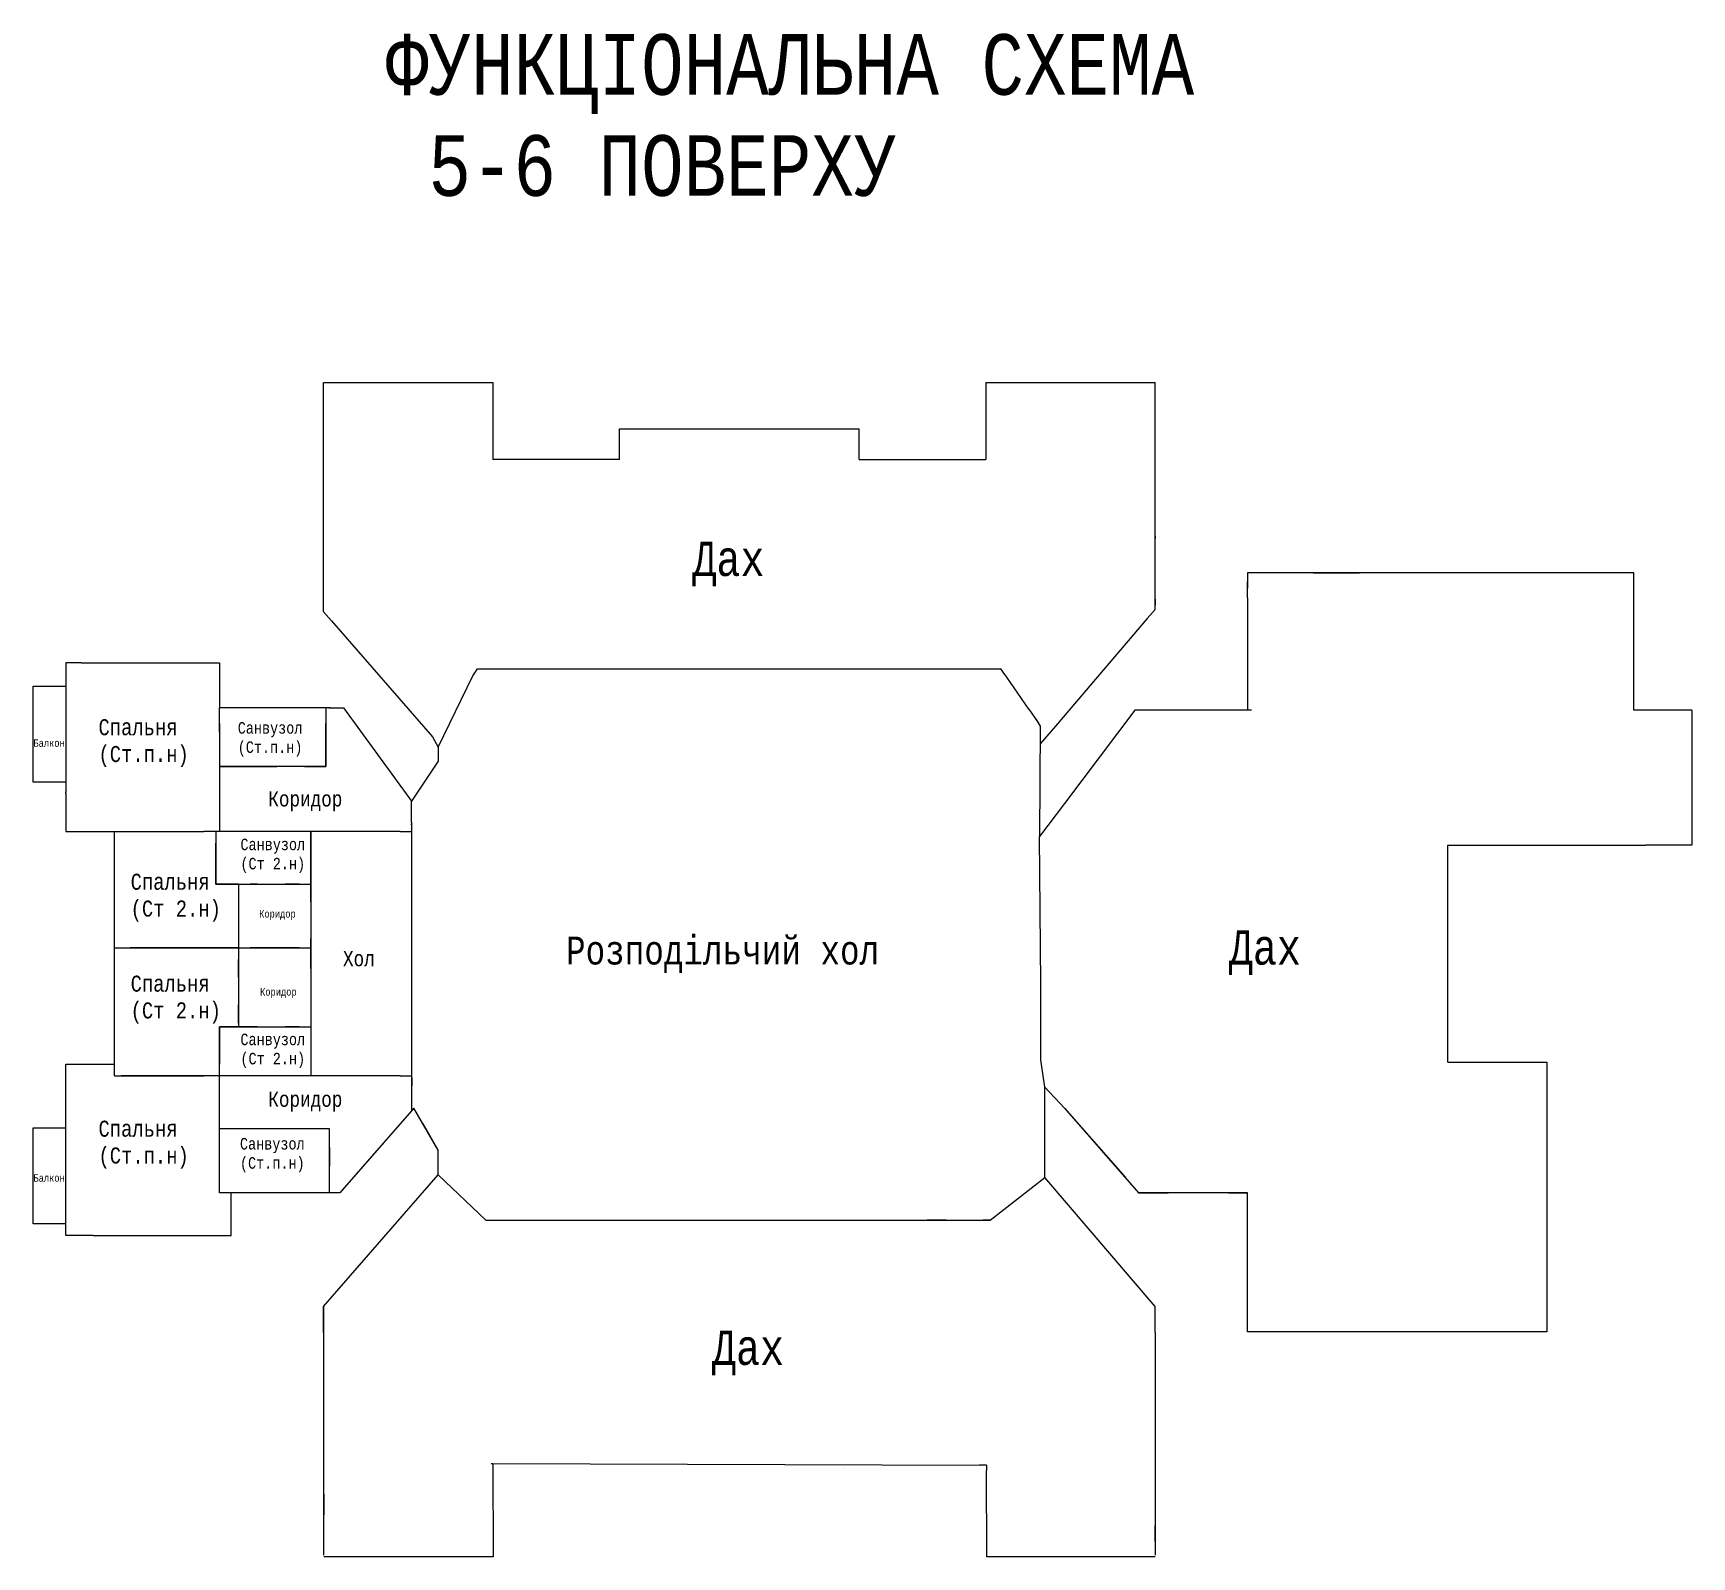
# Model space of a CAD drawing. Header units: millimetres. Extents: x -689206 to 4969298, y -1019800 to 703299.
# Drawn here: x 1570532 to 1624733, y -662971 to -613178 of the extents above; entities that cross this region are included whole.
import ezdxf

# ---------------------------------------------------------------- set-up
doc = ezdxf.new("R2010")
doc.units = ezdxf.units.MM
doc.linetypes.add('JIS_02_4.0', pattern=[5.5, 4, -1.5])
for name, color, linetype, lineweight in [('б', 231, 'Continuous', 30), ('БАЛКОН', 7, 'Continuous', 20), ('Відомість заповнення дверних та віконних прорізів', 7, 'Continuous', 5), ('несущие', 7, 'Continuous', 30), ('ПЕРЕГОРОДКИ', 252, 'Continuous', 9), ('РАЗМЕРЫ', 7, 'Continuous', 9), ('сваи', 7, 'JIS_02_4.0', 30), ('стены', 7, 'Continuous', 20)]:
    doc.layers.add(name, color=color, linetype=linetype, lineweight=lineweight)
doc.styles.add('Аннотативный', font='isocteur.ttf', dxfattribs={"width": 0.7, "height": 250})

msp = doc.modelspace()

# ---------------------------------------------------------------- linework, layer by layer
at = {"layer": 'б', "color": 18, "linetype": 'ByBlock', "lineweight": 13, "true_color": 0x000000}
for p, q in [((1570532.4, -637658.6), (1570532.4, -634518.6)), ((1570532.4, -652091.5), (1570532.4, -648951.5))]:
    msp.add_line(p, q, dxfattribs=at)
at = {"layer": 'БАЛКОН', "lineweight": 13}
for p, q in [((1570532.4, -634518.6), (1571602.4, -634518.6)), ((1571602.4, -637658.6), (1570532.4, -637658.6)), ((1570532.4, -648951.5), (1571602.4, -648951.5)), ((1571602.4, -652091.5), (1570532.4, -652091.5))]:
    msp.add_line(p, q, dxfattribs=at)
at = {"layer": 'несущие', "color": 18, "linetype": 'ByBlock', "lineweight": 13, "true_color": 0x000000}
for p, q in [((1580021.7, -624598.8), (1585549.8, -624598.8)), ((1603586.6, -650384.7), (1603588.5, -647627.2))]:
    msp.add_line(p, q, dxfattribs=at)
at = {"layer": 'несущие', "color": 0, "lineweight": 13}
for p, q in [((1610211.1, -630808.8), (1610211.1, -631318.8)), ((1622841.7, -630808.8), (1610211.1, -630808.8)), ((1622841.7, -635298.8), (1622841.7, -630808.8)), ((1610211.1, -631629.8), (1610211.1, -631108.8)), ((1584898.5, -634175), (1585056.4, -633946.2)), ((1585056.4, -633946.2), (1585151.8, -633946.2)), ((1585541.8, -633946.2), (1588041.8, -633946.2)), ((1588421.8, -633946.2), (1588500.6, -633946.2)), ((1589700.6, -633946.2), (1589821.8, -633946.2)), ((1590201.8, -633946.2), (1590330.3, -633946.2)), ((1591530.3, -633946.2), (1591611.8, -633946.2)), ((1591731.8, -633946.2), (1593231.8, -633946.2)), ((1593606.8, -633946.2), (1595486.8, -633946.2)), ((1595606.8, -633946.2), (1595741.6, -633946.2)), ((1596941.6, -633946.2), (1597011.8, -633946.2)), ((1597391.8, -633946.2), (1597477.2, -633946.2)), ((1598377.2, -633946.2), (1598791.8, -633946.2)), ((1599171.8, -633946.2), (1601591.2, -633946.2)), ((1601591.2, -633946.2), (1601671.8, -633946.2)), ((1601791.8, -633946.2), (1601891.8, -633946.2)), ((1601891.8, -633946.2), (1602157.2, -633946.2)), ((1602288.3, -634136.2), (1602157.2, -633946.2)), ((1602347.3, -634222.3), (1602288.3, -634136.2)), ((1583771.7, -636509.7), (1584898.5, -634175)), ((1603067.9, -635266.9), (1602347.3, -634222.3)), ((1576622.4, -636021.6), (1576622.4, -635228.8)), ((1580234.4, -635231.2), (1580232.5, -635228.8)), ((1603067.9, -635266.9), (1603068.4, -635266.5)), ((1606537.2, -635298.8), (1604238.8, -638350)), ((1610211.2, -635298.8), (1606537.2, -635298.8)), ((1610341.2, -635298.8), (1606537.2, -635298.8)), ((1624733.3, -635298.8), (1622841.7, -635298.8)), ((1571602.4, -638030.2), (1571602.4, -637970.2)), ((1585549.8, -659920.8), (1601461, -659970.6))]:
    msp.add_line(p, q, dxfattribs=at)
at = {"layer": 'несущие', "lineweight": 13}
for p, q in [((1572492.4, -652470.8), (1571602.4, -652470.8)), ((1572492.4, -652470.8), (1577002.4, -652470.8)), ((1610211.2, -655620.8), (1610211.2, -655022.2)), ((1607191.9, -662410.8), (1607191.9, -662920.8))]:
    msp.add_line(p, q, dxfattribs=at)
at = {"layer": 'несущие', "linetype": 'ByBlock', "lineweight": 13}
msp.add_line((1601681.1, -659970.8), (1601461, -659970.6), dxfattribs=at)
at = {"layer": 'ПЕРЕГОРОДКИ', "color": 18, "linetype": 'ByBlock', "lineweight": 13, "true_color": 0x000000}
msp.add_line((1585559.2, -662970.8), (1585029.2, -662970.8), dxfattribs=at)
at = {"layer": 'РАЗМЕРЫ', "linetype": 'ByBlock', "lineweight": 13, "ltscale": 35}
for p, q in [((1589691.8, -627106.8), (1589691.8, -626106.8)), ((1580092.4, -635228.8), (1580092.4, -637138.8)), ((1580197.1, -635228.8), (1580677.5, -635228.8)), ((1580677.5, -635228.8), (1582900.4, -638270.8)), ((1580092.4, -637138.8), (1576622.4, -637138.8)), ((1576622.4, -637138.8), (1576622.4, -639268.8)), ((1582900.4, -638958.8), (1582900.4, -638270.8)), ((1576501.7, -639268.8), (1576501.7, -640988.8)), ((1582901.7, -647248.8), (1582901.7, -639268.8)), ((1616762, -643936.8), (1616762, -639716.8)), ((1616762, -639716.8), (1617062, -639716.8)), ((1576501.7, -640988.8), (1579601.7, -640988.8)), ((1576622.4, -647248.8), (1576622.4, -645648.8)), ((1576622.4, -645648.8), (1579601.7, -645648.8)), ((1603588.5, -647627.2), (1603459.1, -646723.9)), ((1576622.4, -647248.8), (1573406.7, -647248.8)), ((1576622.4, -648976), (1580209.8, -648976)), ((1580209.8, -648976), (1580209.8, -651076)), ((1583771.7, -650485.8), (1585325.1, -651970.7)), ((1601801.8, -651970.7), (1603586.6, -650576.6)), ((1585325.1, -651970.7), (1601801.8, -651970.7)), ((1585502.5, -659920.8), (1585549.8, -659920.8))]:
    msp.add_line(p, q, dxfattribs=at)
at = {"layer": 'РАЗМЕРЫ', "lineweight": 13}
for p, q in [((1580021.7, -632090.7), (1580021.7, -629797.1)), ((1580276.7, -632383.5), (1580021.7, -632090.7)), ((1606936.9, -632308.4), (1607191.9, -632009.7)), ((1583577.3, -636172.9), (1583771.7, -636509.7)), ((1603936.9, -635823.3), (1603441.9, -636403.3)), ((1582974.8, -648305.5), (1580557.4, -651076)), ((1604238.8, -648303.5), (1606656.2, -651073.9)), ((1607620.4, -651073.9), (1606656.2, -651073.9)), ((1610211.2, -651073.9), (1607620.4, -651073.9))]:
    msp.add_line(p, q, dxfattribs=at)
at = {"layer": 'РАЗМЕРЫ', "lineweight": 13, "ltscale": 150}
for p, q in [((1612369, -630808.8), (1613869, -630808.8)), ((1585056.4, -633946.2), (1602157.2, -633946.2))]:
    msp.add_line(p, q, dxfattribs=at)
at = {"layer": 'РАЗМЕРЫ', "linetype": 'ByBlock', "lineweight": 13}
for p, q in [((1580092.4, -637138.8), (1580092.4, -635738.8)), ((1576622.4, -637138.8), (1578494.3, -637138.8)), ((1576622.4, -637138.8), (1578494.3, -637138.8)), ((1579394.3, -637138.8), (1580092.4, -637138.8)), ((1604238.8, -638350), (1603422.2, -639434)), ((1582521.7, -639268.8), (1582901.7, -639268.8)), ((1603459.1, -646723.9), (1603460.9, -644245.2)), ((1576622.4, -651076), (1576622.4, -647248.8)), ((1582521.7, -647248.8), (1582901.7, -647248.8)), ((1604238.8, -648303.5), (1603588.5, -647627.2)), ((1576622.4, -648976), (1578494.3, -648976)), ((1576622.4, -648976), (1578494.3, -648976)), ((1576622.4, -650496), (1576622.4, -649096)), ((1579394.3, -648976), (1579918.9, -648976)), ((1579394.3, -648976), (1580209.8, -648976)), ((1580209.8, -648976), (1580211.7, -650205.5)), ((1600371.8, -651970.7), (1599741.5, -651970.7)), ((1601801.8, -651970.7), (1601571.8, -651970.7)), ((1601571.8, -651970.7), (1601664.6, -651970.7))]:
    msp.add_line(p, q, dxfattribs=at)
at = {"layer": 'РАЗМЕРЫ', "color": 7, "lineweight": 13, "true_color": 0xffffff}
msp.add_line((1597008.2, -660094), (1597008.6, -660094), dxfattribs=at)
at = {"layer": 'сваи', "linetype": 'ByBlock', "lineweight": 13, "ltscale": 35}
msp.add_line((1582900.4, -639008.8), (1582899.2, -648392.2), dxfattribs=at)
at = {"layer": 'стены', "lineweight": 13}
for p, q in [((1580021.7, -629797.1), (1580021.7, -624598.8)), ((1585549.8, -624598.8), (1585549.8, -627106.8)), ((1601663.8, -624598.8), (1601663.8, -627106.8)), ((1601663.8, -624598.8), (1607191.9, -624598.8)), ((1607191.9, -625377.5), (1607191.9, -624598.8)), ((1607191.9, -629694.9), (1607191.9, -625106.8)), ((1589691.8, -626106.8), (1597257.1, -626106.8)), ((1597161.8, -626106.8), (1597521.8, -626106.8)), ((1597521.8, -627106.8), (1597521.8, -626106.8)), ((1597521.8, -627106.8), (1601663.8, -627106.8)), ((1607191.9, -629616.8), (1607191.9, -629694.9)), ((1607191.9, -632009.7), (1607191.9, -629694.9)), ((1607191.9, -631674.9), (1607191.9, -631866.3)), ((1610211.1, -631629.8), (1610211.1, -633826.8)), ((1580276.7, -632383.5), (1583577.3, -636172.9)), ((1606936.9, -632308.4), (1603936.9, -635823.3)), ((1572112.4, -633758.8), (1571602.4, -633758.8)), ((1571602.4, -633758.8), (1571602.4, -637970.2)), ((1572112.4, -633758.8), (1575797.4, -633758.8)), ((1575797.4, -633758.8), (1576622.4, -633758.8)), ((1576622.4, -633758.8), (1576622.4, -635228.8)), ((1610211.1, -633826.8), (1610211.2, -635298.8)), ((1580232.5, -635228.8), (1576622.4, -635228.8)), ((1576622.4, -635738.8), (1576622.4, -636021.6)), ((1603068.4, -635266.5), (1603386.6, -635727.6)), ((1603306, -635608.8), (1603440.5, -635822.6)), ((1624733.3, -635298.8), (1624733.3, -639716.8)), ((1576622.4, -636021.6), (1576622.4, -637138.8)), ((1603440.5, -635822.6), (1603422.2, -639434)), ((1583771.7, -636509.7), (1583771.7, -636971.7)), ((1571602.4, -636878), (1571602.4, -637970.2)), ((1583771.7, -636971.7), (1582900.4, -638270.8)), ((1571602.4, -638000.2), (1571602.4, -639268.8)), ((1582899, -639058.8), (1582901.7, -638958.8)), ((1571602.4, -639268.8), (1575313.5, -639268.8)), ((1573191.7, -647248.8), (1573191.7, -639268.8)), ((1575314.7, -639268.8), (1576112.4, -639268.8)), ((1581636.7, -639268.8), (1576112.4, -639268.8)), ((1580436.7, -639268.8), (1579601.7, -639268.8)), ((1579601.7, -641568.8), (1579601.7, -639268.8)), ((1579601.7, -639268.8), (1579601.7, -647248.8)), ((1582521.7, -639268.8), (1581636.7, -639268.8)), ((1603460.9, -644245.2), (1603422.2, -639434)), ((1576501.7, -640988.8), (1576501.7, -639648.8)), ((1576622.4, -639648.8), (1576621.7, -639648.8)), ((1576622.4, -639648.8), (1576621.7, -639648.8)), ((1617062, -639716.8), (1619994.1, -639716.8)), ((1619994.1, -639716.8), (1622713.3, -639716.8)), ((1622713.3, -639716.8), (1623223.3, -639716.8)), ((1624733.3, -639716.8), (1623223.3, -639716.8)), ((1582901.7, -642878.8), (1582901.7, -640618.8)), ((1576621.7, -640988.8), (1576501.7, -640988.8)), ((1577241.7, -640988.8), (1576621.7, -640988.8)), ((1577241.7, -640988.8), (1577241.7, -641549.8)), ((1577866.4, -640988.8), (1577621.7, -640988.8)), ((1579221.7, -640988.8), (1578766.4, -640988.8)), ((1577241.7, -641549.8), (1577241.7, -643068.8)), ((1573191.7, -644591.8), (1573191.7, -641925.7)), ((1579601.7, -642768.6), (1579601.7, -643748.8)), ((1579601.7, -643749), (1579601.7, -642768.8)), ((1573191.7, -643068.8), (1577241.7, -643068.8)), ((1577241.7, -643068.8), (1573701.7, -643068.8)), ((1577241.7, -642935.8), (1577241.7, -645648.8)), ((1577241.7, -643068.8), (1579601.7, -643068.8)), ((1579221.7, -643068.8), (1577621.7, -643068.8)), ((1582901.7, -646038.8), (1582901.7, -643258.8)), ((1577241.7, -644028.8), (1577241.7, -643448.8)), ((1616762, -646806.8), (1616762, -643936.8)), ((1577241.7, -645528.8), (1577241.7, -644928.8)), ((1577241.7, -644928.8), (1577241.7, -645248.8)), ((1573191.7, -646868.8), (1573191.7, -645941.8)), ((1577866.4, -645648.8), (1576621.7, -645648.8)), ((1576621.7, -645648.8), (1576621.7, -646868.8)), ((1577866.4, -645648.8), (1577492.4, -645648.8)), ((1579221.7, -645648.8), (1578766.4, -645648.8)), ((1579221.7, -645648.8), (1578766.4, -645648.8)), ((1571602.4, -647377.8), (1571602.4, -646868.8)), ((1571602.4, -646868.8), (1573191.7, -646868.8)), ((1576622.4, -647248.8), (1576622.4, -646868.8)), ((1616762, -646806.8), (1619994.1, -646806.8)), ((1619994.1, -646806.8), (1619994.1, -655620.8)), ((1571602.4, -651319.8), (1571602.4, -647377.8)), ((1573191.7, -647248.8), (1575314.7, -647248.8)), ((1575314.7, -647248.8), (1576112.4, -647248.8)), ((1579601.7, -647248.8), (1576622.4, -647248.8)), ((1581636.7, -647248.8), (1579601.7, -647248.8)), ((1582521.7, -647248.8), (1581636.7, -647248.8)), ((1582901.7, -647318.8), (1582901.7, -647578.8)), ((1582974.8, -648305.5), (1581002.4, -650566)), ((1582974.8, -648305.5), (1581012.1, -650554.9)), ((1583771.7, -649685.8), (1582974.8, -648305.5)), ((1604238.8, -648303.5), (1606201.5, -650552.9)), ((1604238.8, -648303.5), (1606211.2, -650563.9)), ((1576622.4, -648976), (1576622.4, -648803)), ((1576622.4, -650496), (1576622.4, -649096)), ((1583771.7, -649685.8), (1583271.7, -648819.8)), ((1583771.7, -650485.8), (1583771.7, -649685.8)), ((1583771.7, -650485.8), (1583771.7, -649685.8)), ((1583771.7, -650485.8), (1583771.7, -649685.8)), ((1603587.1, -649684.8), (1603586.6, -649685.8)), ((1603586.6, -650576.6), (1603586.6, -649685.8)), ((1580021.7, -654791.3), (1583771.7, -650485.8)), ((1580021.7, -654791.3), (1583771.7, -650485.8)), ((1580021.7, -654791.3), (1583771.7, -650485.8)), ((1607191.9, -654791.3), (1603586.6, -650576.6)), ((1571602.4, -652470.8), (1571602.4, -651319.8)), ((1577290.3, -651076), (1576622.4, -651076)), ((1577002.4, -652470.8), (1577002.4, -651076)), ((1580557.4, -651076), (1577290.3, -651076)), ((1606656.2, -651073.9), (1607620.4, -651073.9)), ((1609600.4, -651073.9), (1610211.2, -651073.9)), ((1610211.2, -652826.8), (1610211.2, -651073.9)), ((1610211.2, -655023.4), (1610211.2, -652826.8)), ((1607191.9, -654789.3), (1607095.6, -654678.8)), ((1580021.7, -655637.8), (1580021.7, -654791.3)), ((1580021.7, -655637.8), (1580021.7, -654791.3)), ((1580021.7, -654791.3), (1580021.7, -655637.8)), ((1607191.9, -655637.8), (1607191.9, -654791.3)), ((1607191.9, -655637.8), (1607191.9, -654791.3)), ((1580021.7, -655637.8), (1580021.7, -662920.8)), ((1607191.9, -655637.8), (1607191.9, -662473.2)), ((1614101.2, -655620.8), (1610211.2, -655620.8)), ((1619994.1, -655620.8), (1614101.2, -655620.8)), ((1585549.8, -659920.8), (1585559.2, -662970.8)), ((1601676.9, -660148.5), (1601681.1, -662970.8)), ((1601681.1, -659970.8), (1601681.1, -660148.5)), ((1580031.1, -660928.2), (1580031.1, -661598.7)), ((1580021.7, -661528.2), (1580021.7, -661548.8)), ((1607191.9, -661528.2), (1607191.9, -662058.8)), ((1607191.9, -662473.2), (1607191.9, -661963.2)), ((1584959.2, -662970.8), (1580031.1, -662970.8)), ((1585559.2, -662970.8), (1584740.1, -662970.8)), ((1604171.8, -662970.8), (1601681.1, -662970.8)), ((1607201.2, -662970.8), (1604171.8, -662970.8))]:
    msp.add_line(p, q, dxfattribs=at)
at = {"layer": 'стены', "color": 7, "lineweight": 13, "true_color": 0xffffff}
msp.add_line((1580021.7, -624598.8), (1580906.1, -624598.8), dxfattribs=at)
at = {"layer": 'стены', "color": 18, "lineweight": 13, "true_color": 0x000000}
msp.add_line((1589691.8, -627106.8), (1585549.8, -627106.8), dxfattribs=at)

# ---------------------------------------------------------------- texts
at = {"layer": 'Відомість заповнення дверних та віконних прорізів', "ltscale": 50, "insert": (1582058.5, -613208.4), "char_height": 1981.599, "width": 41013.368, "attachment_point": 1, "style": 'Аннотативный'}
msp.add_mtext('ФУНКЦІОНАЛЬНА СХЕМА\\P 5-6 ПОВЕРХУ', dxfattribs=at)
at = {"layer": 'РАЗМЕРЫ', "color": 18, "lineweight": 13, "true_color": 0x000000, "attachment_point": 1, "style": 'Аннотативный'}
for s, insert, char_height, width in [('Дах', (1592073.8, -629796.9), 1119.98, 18944.701), ('Спальня\\P(Ст.п.н)', (1572667.1, -635595.8), 525.63, 8891.082), ('Санвузол\\P(Ст.п.н)', (1577217.1, -635693), 376.6, 6370.181), ('Балкон', (1570540.3, -636256.4), 243.29, 4115.337), ('Коридор', (1578217.4, -637956.7), 492.66, 8333.398), ('Санвузол\\P(Ст 2.н)', (1577305.6, -639500.6), 376.6, 6370.181), ('Спальня\\P(Ст 2.н)', (1573717.1, -640645.8), 525.63, 8891.082), ('Коридор', (1577917.1, -641836.3), 243.29, 4115.337), ('Розподільчий хол', (1587944.6, -642701.4), 911.629, 15420.394), ('Дах', (1609603.8, -642496.9), 1119.98, 18944.701), ('Хол', (1580656.7, -643176.5), 492.66, 8333.398), ('Спальня\\P(Ст 2.н)', (1573717.1, -643975.8), 525.63, 8891.082), ('Коридор', (1577947.1, -644386.3), 243.29, 4115.337), ('Санвузол\\P(Ст 2.н)', (1577305.6, -645873), 376.6, 6370.181), ('Коридор', (1578217.4, -647772.1), 492.66, 8333.398), ('Спальня\\P(Ст.п.н)', (1572667.1, -648715.8), 525.63, 8891.082), ('Санвузол\\P(Ст.п.н)', (1577290.3, -649283), 376.6, 6370.181), ('Балкон', (1570540.3, -650469.3), 243.29, 4115.337), ('Дах', (1592713.8, -655576.9), 1119.98, 18944.701)]:
    msp.add_mtext(s, dxfattribs=dict(at, insert=insert, char_height=char_height, width=width))

doc.saveas('drawing.dxf')
